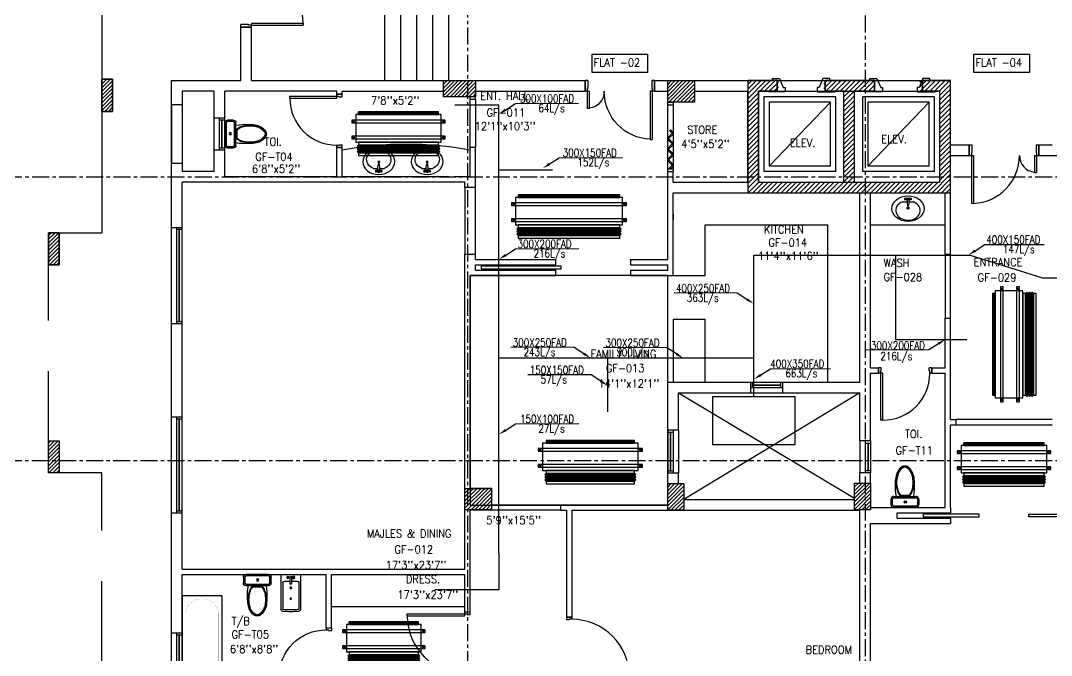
# Model space of a CAD drawing. Header units: millimetres. Extents: x -1288794 to 2153086, y -2701644 to -1335282.
# Drawn here: x 1250634 to 1269945, y -1504337 to -1492444 of the extents above; entities that cross this region are included whole.
import ezdxf

# ---------------------------------------------------------------- set-up
doc = ezdxf.new("R2010")
doc.units = ezdxf.units.MM
doc.header["$LTSCALE"] = 100
doc.linetypes.add('CENTER', pattern=[50.8, 31.75, -6.35, 6.35, -6.35])
doc.linetypes.add('DASHED2', pattern=[9.525, 6.35, -3.175])
for name, color, linetype in [('A-ANNO-TEXT', 8, 'Continuous'), ('A-DOOR', 4, 'Continuous'), ('A-FLOR-OVHD', 4, 'DASHED2'), ('A-FLOR-PFIX', 8, 'Continuous'), ('A-FLOR-SPCL', 8, 'Continuous'), ('A-GLAZ', 5, 'Continuous'), ('A-GRID', 253, 'CENTER'), ('A-WALL-FULL', 8, 'Continuous'), ('AC-FAD', 6, 'Continuous'), ('AC-FAD TEXT', 6, 'Continuous'), ('FCU-AC', 160, 'Continuous'), ('S-COL- HACT.', 9, 'Continuous'), ('S-COL.', 8, 'Continuous')]:
    doc.layers.add(name, color=color, linetype=linetype)
doc.styles.add('ROMANS', font='romans.shx', dxfattribs={"width": 0.8})
doc.styles.add('SIMPLEX', font='simplex.shx', dxfattribs={"width": 0.8})
pattern_1 = [(45, (2375513.17, -1109556.65), (-44.1941738, 44.1941738), [])]
pattern_2 = [(45, (2375513.17, -1109556.65), (-35.355339, 35.355339), [])]
pattern_3 = [(45, (1496053.173, -1509993.415), (-35.355339, 35.355339), [])]

# ---------------------------------------------------------------- blocks, each defined once
blk = doc.blocks.new('D-200-DOUBLE')
for p, q in [((40, 200), (40, 1170)), ((40, 1170), (80, 1170)), ((80, 200), (80, 1170)), ((1920, 200), (1920, 1170)), ((1920, 1170), (1960, 1170)), ((1960, 200), (1960, 1170)), ((80, 200), (0, 200)), ((0, 200), (0, 0)), ((40, 200), (40, 148)), ((1920, 200), (1960, 200)), ((2000, 200), (1960, 200)), ((1960, 200), (1960, 148)), ((2000, 200), (2000, 0)), ((50, 0), (0, 0)), ((40, 148), (50, 148)), ((50, 148), (50, 0)), ((1950, 148), (1950, 0)), ((1960, 148), (1950, 148)), ((2000, 0), (1950, 0))]:
    blk.add_line(p, q)
at = {"linetype": 'Continuous'}
for centre, start, end in [((73, 242), 357.4314, 89.5378), ((1927, 242), 90.4622, 182.5686)]:
    blk.add_arc(centre, 928, start, end, dxfattribs=at)
blk = doc.blocks.new('D-100-R1')
for p, q in [((-80, 980), (-80, 100)), ((-80, 980), (-40, 980)), ((-40, 980), (-40, 55)), ((-1000, 100), (-1000, 0)), ((-1000, 100), (-960, 100)), ((-960, 100), (-960, 55)), ((-960, 55), (-950, 55)), ((-950, 55), (-950, 0)), ((-80, 100), (0, 100)), ((-50, 55), (-50, 0)), ((-50, 55), (-40, 55)), ((-50, 0), (0, 0)), ((0, 100), (0, 0)), ((-1000, 0), (-950, 0))]:
    blk.add_line(p, q)
at = {"linetype": 'Continuous'}
blk.add_arc((-80, 100), 880, 90, 180, dxfattribs=at)
blk = doc.blocks.new('WC-1')
for p, q in [((-210, 0), (210, 0)), ((-260, -160), (-260, -50)), ((-235, -160), (-235, -50)), ((-210, -25), (210, -25)), ((210, -185), (-210, -185)), ((235, -50), (235, -160)), ((260, -50), (260, -160)), ((210, -210), (-210, -210)), ((91, -223), (-91, -223)), ((86, -235), (-86, -235))]:
    blk.add_line(p, q)
for radius in [22.1, 17.1]:
    blk.add_circle((-6, -107), radius)
for centre, radius, start, end in [((-210, -50), 50, 90, 180), ((-210, -160), 50, 180, 270), ((-210, -50), 25, 90, 180), ((-210, -160), 25, 180, 270), ((210, -50), 50, 360, 90), ((210, -50), 25, 360, 90), ((210, -160), 25, 270, 360), ((210, -160), 50, 270, 360), ((722, -383), 904, 168.9529, 184.0632), ((352, -470), 520, 166.4766, 180), ((352, -470), 507, 166.4766, 180), ((178, -428), 341, 149.8586, 166.4766), ((178, -428), 328, 149.8586, 166.4766), ((69, -365), 214, 138.4152, 149.8586), ((69, -365), 201, 139.9943, 149.8586), ((-69, -365), 201, 30.1414, 40.0057), ((-69, -365), 214, 30.1414, 41.5848), ((-178, -428), 328, 13.5234, 30.1414), ((-178, -428), 341, 13.5234, 30.1414), ((-352, -470), 507, 360, 13.5234), ((-352, -470), 520, 360, 13.5234), ((352, -470), 532, 177.5541, 180), ((352, -470), 532, 180, 193.5234), ((352, -470), 520, 180, 193.5234), ((352, -470), 507, 180, 193.5234), ((-352, -470), 507, 346.4766, 360), ((-352, -470), 520, 346.4766, 360), ((-352, -470), 532, 346.4766, 360), ((-352, -470), 532, 360, 2.4459), ((178, -512), 353, 193.5234, 210.1414), ((178, -512), 341, 193.5234, 210.1414), ((178, -512), 328, 193.5234, 210.1414), ((69, -575), 226, 210.1414, 234.4972), ((69, -575), 214, 210.1414, 234.4972), ((69, -575), 201, 210.1414, 234.4972), ((0, -672), 108, 234.4972, 270), ((0, -672), 95.9, 234.4972, 270), ((0, -672), 83.4, 234.4972, 270), ((0, -672), 83.4, 270, 305.5028), ((0, -672), 95.9, 270, 305.5028), ((0, -672), 108, 270, 305.5028), ((-69, -575), 201, 305.5028, 329.8586), ((-69, -575), 214, 305.5028, 329.8586), ((-69, -575), 226, 305.5028, 329.8586), ((-178, -512), 328, 329.8586, 346.4766), ((-178, -512), 341, 329.8586, 346.4766), ((-178, -512), 353, 329.8586, 346.4766)]:
    blk.add_arc(centre, radius, start, end)
at = {"linetype": 'Continuous', "ltscale": 50}
blk.add_arc((-722, -383), 904, 355.9368, 11.0471, dxfattribs=at)
blk = doc.blocks.new('D-130-R')
for p, q in [((1220, 200), (1220, 1100)), ((1220, 1100), (1260, 1100)), ((1260, 200), (1260, 1100)), ((80, 520), (40, 520)), ((40, 200), (40, 520)), ((80, 200), (80, 520)), ((0, 0), (0, 200)), ((80, 200), (0, 200)), ((40, 150), (40, 200)), ((1300, 200), (1220, 200)), ((1260, 150), (1260, 200)), ((1300, 0), (1300, 200)), ((50, 0), (0, 0)), ((50, 150), (40, 150)), ((50, 0), (50, 150)), ((1260, 150), (1250, 150)), ((1250, 0), (1250, 150)), ((1300, 0), (1250, 0))]:
    blk.add_line(p, q)
for centre, radius, start, end in [((1260, 200), 900, 92.5473, 180), ((40, 200), 320, 0, 82.8192)]:
    blk.add_arc(centre, radius, start, end)
blk = doc.blocks.new('BIDET-1')
for p, q in [((175, 0), (-175, 0)), ((-185, -10), (-185, -649)), ((-150, -155), (-150, -649)), ((-15, -125), (-120, -125)), ((-39, -59), (-69, -59)), ((-54, -44), (-54, -74)), ((-15, -54), (-15, -174)), ((15, -54), (15, -174)), ((120, -125), (15, -125)), ((39, -59), (69, -59)), ((54, -44), (54, -74)), ((150, -155), (150, -649)), ((185, -10), (185, -649)), ((12, -250), (-12, -250)), ((-9, -259), (9, -241)), ((-9, -241), (9, -259)), ((0, -238), (0, -262))]:
    blk.add_line(p, q)
for centre, radius in [((-54, -59), 25), ((-54, -59), 20), ((-54, -59), 15.2), ((-54, -59), 10.2), ((54, -59), 20), ((54, -59), 15.2), ((54, -59), 10.2), ((0, -250), 17.5), ((0, -250), 12.5), ((0, -457), 12.5), ((0, -457), 10)]:
    blk.add_circle(centre, radius)
for centre, radius, start, end in [((-175, -10), 10, 90, 180), ((175, -10), 10, 0, 90), ((-120, -155), 30, 90, 180), ((0, -54), 20, 318.5904, 221.4096), ((0, -54), 15, 0, 180), ((0, -174), 15, 180, 0), ((120, -155), 30, 0, 90), ((-140, -649), 45, 180, 265.2062), ((-140, -649), 10, 180, 265.2062), ((0, 1020), 1720, 265.2062, 274.7938), ((0, 1020), 1685, 265.2062, 274.7938), ((140, -649), 10, 274.7938, 0), ((140, -649), 45, 274.7938, 0)]:
    blk.add_arc(centre, radius, start, end)
blk = doc.blocks.new('D-120-R1')
for p, q in [((-80, 1180), (-40, 1180)), ((-80, 1180), (-80, 100)), ((-40, 1180), (-40, 55)), ((-1200, 100), (-1160, 100)), ((-1200, 100), (-1200, 0)), ((-1160, 100), (-1160, 55)), ((-1160, 55), (-1150, 55)), ((-1150, 55), (-1150, 0)), ((-80, 100), (0, 100)), ((-50, 55), (-40, 55)), ((-50, 55), (-50, 0)), ((-50, 0), (0, 0)), ((0, 100), (0, 0)), ((-1200, 0), (-1150, 0))]:
    blk.add_line(p, q)
at = {"linetype": 'Continuous'}
blk.add_arc((-80, 100), 1080, 90, 180, dxfattribs=at)
blk = doc.blocks.new('BT-2')
blk.add_lwpolyline([(0, 750), (1700, 750), (1700, 0), (0, 0)], close=True)
at = {"const_width": 2}
blk.add_lwpolyline([(60, 690), (1340, 690, -0.414214), (1640, 390), (1640, 360, -0.414214), (1340, 60), (60, 60)], format="xyb", close=True, dxfattribs=at)
blk.add_circle((125, 375), 31.9)
blk = doc.blocks.new('W-60')
for p, q in [((600, 100), (0, 100)), ((600, 0), (0, 0)), ((40, 0), (40, 100)), ((560, 100), (560, 0))]:
    blk.add_line(p, q)
at = {"linetype": 'Continuous'}
for p, q in [((560, 53), (40, 53)), ((560, 47), (40, 47))]:
    blk.add_line(p, q, dxfattribs=at)
blk = doc.blocks.new('W-180')
for p, q in [((1800, 100), (0, 100)), ((1800, 0), (0, 0)), ((40, 0), (40, 100)), ((1760, 100), (1760, 0))]:
    blk.add_line(p, q)
at = {"linetype": 'Continuous'}
for p, q in [((1760, 53), (40, 53)), ((1760, 47), (40, 47))]:
    blk.add_line(p, q, dxfattribs=at)
blk = doc.blocks.new('W-80')
for p, q in [((800, 100), (0, 100)), ((800, 0), (0, 0)), ((40, 0), (40, 100)), ((760, 100), (760, 0))]:
    blk.add_line(p, q)
at = {"linetype": 'Continuous'}
for p, q in [((760, 53), (40, 53)), ((760, 47), (40, 47))]:
    blk.add_line(p, q, dxfattribs=at)
blk = doc.blocks.new('LAV-2')
for p, q in [((-21, 393), (-55, 399)), ((-1, 363), (-1, 399)), ((53, 399), (20, 393)), ((-102, 330), (-23, 330)), ((-21, 369), (-55, 363)), ((-24, 385), (-49, 381)), ((-24, 377), (-49, 381)), ((-25, 381), (-13, 258)), ((-19, 381), (17, 381)), ((23, 381), (11, 257)), ((53, 363), (20, 369)), ((21, 329), (101, 329)), ((47, 381), (23, 385)), ((47, 381), (23, 376))]:
    blk.add_line(p, q)
for centre, radius in [((-1, 381), 24), ((-1, 381), 18), ((-1, 209), 18), ((-1, 209), 13.2)]:
    blk.add_circle(centre, radius)
blk.add_arc((-1, 257), 12, 179.8053, 359.8053)
for centre, major_axis, ratio in [((-1, 202), (-300, 1), 0.8), ((53, 381), (0.1, 18), 0.333333)]:
    blk.add_ellipse(centre, major_axis=major_axis, ratio=ratio)
at = {"extrusion": (0, 0, -1)}
blk.add_ellipse((-55, 381), major_axis=(0.1, 18), ratio=0.333333, dxfattribs=at)
blk.add_ellipse((-1, 166), major_axis=(-228, 1), ratio=0.8, start_param=5.174, end_param=10.533963)
for points, knots in [([(-55, 365), (-55, 366), (-55, 366), (-55, 366), (-55, 366), (-56, 367), (-56, 368), (-57, 370), (-57, 371), (-58, 374), (-58, 375), (-58, 379), (-58, 381), (-58, 386), (-58, 388), (-57, 392), (-57, 393), (-56, 394), (-56, 395), (-55, 396), (-55, 396), (-55, 396), (-55, 397), (-55, 397)], [3.378318, 3.378318, 3.378318, 3.378318, 3.519844, 3.519844, 3.66137, 3.66137, 3.925951, 3.925951, 4.190531, 4.190531, 4.455112, 4.455112, 4.86737, 4.86737, 5.279628, 5.279628, 5.565785, 5.565785, 5.785568, 5.785568, 5.957, 5.957, 6.04646, 6.04646, 6.04646, 6.04646]), ([(-55, 397), (-55, 397), (-54, 396), (-54, 396), (-54, 396), (-53, 395), (-53, 394), (-52, 392), (-52, 391), (-52, 388), (-51, 387), (-51, 383), (-51, 381), (-51, 376), (-52, 374), (-52, 370), (-53, 369), (-53, 368), (-54, 367), (-54, 366), (-54, 366), (-55, 366), (-55, 365), (-55, 365)], [0.236726, 0.236726, 0.236726, 0.236726, 0.378252, 0.378252, 0.519778, 0.519778, 0.784358, 0.784358, 1.048939, 1.048939, 1.313519, 1.313519, 1.725777, 1.725777, 2.138035, 2.138035, 2.424192, 2.424192, 2.643976, 2.643976, 2.815407, 2.815407, 2.904867, 2.904867, 2.904867, 2.904867]), ([(53, 396), (53, 396), (53, 396), (53, 396), (53, 395), (52, 394), (52, 394), (51, 392), (51, 390), (50, 388), (50, 386), (50, 383), (50, 380), (50, 376), (50, 373), (51, 370), (51, 369), (52, 367), (52, 367), (53, 366), (53, 365), (53, 365), (53, 365), (53, 365)], [0.236726, 0.236726, 0.236726, 0.236726, 0.378252, 0.378252, 0.519778, 0.519778, 0.784358, 0.784358, 1.048939, 1.048939, 1.313519, 1.313519, 1.725777, 1.725777, 2.138035, 2.138035, 2.424192, 2.424192, 2.643976, 2.643976, 2.815407, 2.815407, 2.904867, 2.904867, 2.904867, 2.904867]), ([(53, 365), (53, 365), (53, 365), (54, 366), (54, 366), (55, 367), (55, 368), (56, 370), (56, 371), (56, 373), (57, 375), (57, 379), (57, 381), (57, 386), (56, 388), (56, 391), (55, 392), (55, 394), (54, 395), (54, 396), (54, 396), (54, 396), (53, 396), (53, 396)], [3.378318, 3.378318, 3.378318, 3.378318, 3.519844, 3.519844, 3.66137, 3.66137, 3.925951, 3.925951, 4.190531, 4.190531, 4.455112, 4.455112, 4.86737, 4.86737, 5.279628, 5.279628, 5.565785, 5.565785, 5.785568, 5.785568, 5.957, 5.957, 6.04646, 6.04646, 6.04646, 6.04646])]:
    blk.add_open_spline(points, degree=3, knots=knots)
blk = doc.blocks.new('fcu 3.5 tr')
at = {"layer": 'FCU-AC'}
h = blk.add_hatch(dxfattribs=at)
h.set_pattern_fill('NET', color=3)
h.paths.add_polyline_path([(100970, -1580238), (99070, -1580238), (99070, -1580288), (100970, -1580288)])
at = {"layer": 'FCU-AC', "color": 1}
for p, q in [((100970, -1579475), (99070, -1579475)), ((99070, -1579475), (99070, -1579525)), ((100970, -1579525), (100970, -1579475)), ((99070, -1579525), (100970, -1579525)), ((100970, -1579675), (99070, -1579675)), ((99070, -1579675), (99070, -1579725)), ((100970, -1579725), (100970, -1579675)), ((99070, -1579725), (100970, -1579725))]:
    blk.add_line(p, q, dxfattribs=at)
at = {"layer": 'FCU-AC'}
for p, q in [((99045, -1579550), (99070, -1579525)), ((100995, -1579550), (99045, -1579550)), ((99045, -1579550), (99070, -1579575)), ((99045, -1579600), (99070, -1579575)), ((100995, -1579600), (99045, -1579600)), ((99045, -1579600), (99070, -1579625)), ((99045, -1579650), (99070, -1579625)), ((100995, -1579650), (99045, -1579650)), ((99045, -1579650), (99070, -1579675)), ((100970, -1579525), (99070, -1579525)), ((100970, -1579575), (99070, -1579575)), ((100970, -1579575), (99070, -1579575)), ((100970, -1579625), (99070, -1579625)), ((100970, -1579625), (99070, -1579625)), ((100995, -1579550), (100970, -1579525)), ((100995, -1579550), (100970, -1579575)), ((100995, -1579600), (100970, -1579575)), ((100995, -1579600), (100970, -1579625)), ((100995, -1579650), (100970, -1579625)), ((100995, -1579650), (100970, -1579675))]:
    blk.add_line(p, q, dxfattribs=at)
at = {"layer": 'FCU-AC', "color": 6}
for points in [[(98945, -1579838), (101095, -1579838), (101095, -1579788), (98945, -1579788)], [(98945, -1580138), (101095, -1580138), (101095, -1580088), (98945, -1580088)]]:
    blk.add_lwpolyline(points, close=True, dxfattribs=at)
at = {"layer": 'FCU-AC'}
blk.add_lwpolyline([(99020, -1580238), (101020, -1580238), (101020, -1579725), (99020, -1579725)], close=True, dxfattribs=at)
at = {"layer": 'FCU-AC', "color": 3}
blk.add_lwpolyline([(99070, -1580288), (100970, -1580288), (100970, -1580238), (99070, -1580238)], close=True, dxfattribs=at)
at = {"layer": 'FCU-AC', "color": 6}
for centre in [(98982, -1579813), (101057, -1579813), (98982, -1580113), (101057, -1580113)]:
    blk.add_circle(centre, 12.5, dxfattribs=at)
blk = doc.blocks.new('fcu 2 tr')
h = blk.add_hatch()
h.set_pattern_fill('NET', color=3)
h.paths.add_polyline_path([(80954, -1588493), (79654, -1588493), (79654, -1588543), (80954, -1588543)])
at = {"layer": 'FCU-AC'}
for p, q in [((79654, -1587780), (79629, -1587805)), ((80954, -1587780), (79654, -1587780)), ((80954, -1587780), (80979, -1587805)), ((80979, -1587805), (79629, -1587805)), ((79654, -1587830), (79629, -1587805)), ((79654, -1587830), (79629, -1587855)), ((80979, -1587855), (79629, -1587855)), ((79654, -1587880), (79629, -1587855)), ((79654, -1587880), (79629, -1587905)), ((80979, -1587905), (79629, -1587905)), ((79654, -1587930), (79629, -1587905)), ((80954, -1587830), (79654, -1587830)), ((80954, -1587830), (79654, -1587830)), ((80954, -1587880), (79654, -1587880)), ((80954, -1587880), (79654, -1587880)), ((80954, -1587830), (80979, -1587805)), ((80954, -1587830), (80979, -1587855)), ((80954, -1587880), (80979, -1587855)), ((80954, -1587880), (80979, -1587905)), ((80954, -1587930), (80979, -1587905))]:
    blk.add_line(p, q, dxfattribs=at)
at = {"layer": 'FCU-AC', "color": 1}
for p, q in [((80954, -1587730), (79654, -1587730)), ((79654, -1587730), (79654, -1587780)), ((79654, -1587780), (80954, -1587780)), ((80954, -1587780), (80954, -1587730)), ((80954, -1587930), (79654, -1587930)), ((79654, -1587930), (79654, -1587980)), ((79654, -1587980), (80954, -1587980)), ((80954, -1587980), (80954, -1587930))]:
    blk.add_line(p, q, dxfattribs=at)
at = {"layer": 'FCU-AC'}
blk.add_lwpolyline([(79604, -1588493), (81004, -1588493), (81004, -1587980), (79604, -1587980)], close=True, dxfattribs=at)
at = {"layer": 'FCU-AC', "color": 6}
for points in [[(79529, -1588093), (81079, -1588093), (81079, -1588043), (79529, -1588043)], [(79529, -1588393), (81079, -1588393), (81079, -1588343), (79529, -1588343)]]:
    blk.add_lwpolyline(points, close=True, dxfattribs=at)
at = {"layer": 'FCU-AC', "color": 3}
blk.add_lwpolyline([(79654, -1588543), (80954, -1588543), (80954, -1588493), (79654, -1588493)], close=True, dxfattribs=at)
at = {"layer": 'FCU-AC', "color": 6}
for centre in [(79566, -1588068), (81041, -1588068), (79566, -1588368), (81041, -1588368)]:
    blk.add_circle(centre, 12.5, dxfattribs=at)
blk = doc.blocks.new('fcu 2.5 tr')
h = blk.add_hatch()
h.set_pattern_fill('NET', color=3)
h.paths.add_polyline_path([(83172, -1587743), (81672, -1587743), (81672, -1587793), (83172, -1587793)])
at = {"layer": 'FCU-AC'}
for p, q in [((81672, -1587030), (81647, -1587055)), ((83172, -1587030), (81672, -1587030)), ((83197, -1587055), (83172, -1587030)), ((83197, -1587055), (81647, -1587055)), ((81672, -1587080), (81647, -1587055)), ((81672, -1587080), (81647, -1587105)), ((83197, -1587105), (81647, -1587105)), ((81672, -1587130), (81647, -1587105)), ((81672, -1587130), (81647, -1587155)), ((83197, -1587155), (81647, -1587155)), ((81672, -1587180), (81647, -1587155)), ((83172, -1587080), (81672, -1587080)), ((83172, -1587080), (81672, -1587080)), ((83172, -1587130), (81672, -1587130)), ((83172, -1587130), (81672, -1587130)), ((83197, -1587055), (83172, -1587080)), ((83197, -1587105), (83172, -1587080)), ((83197, -1587105), (83172, -1587130)), ((83197, -1587155), (83172, -1587130)), ((83197, -1587155), (83172, -1587180))]:
    blk.add_line(p, q, dxfattribs=at)
at = {"layer": 'FCU-AC', "color": 1}
for p, q in [((83172, -1586980), (81672, -1586980)), ((81672, -1586980), (81672, -1587030)), ((81672, -1587030), (83172, -1587030)), ((83172, -1587030), (83172, -1586980)), ((83172, -1587180), (81672, -1587180)), ((81672, -1587180), (81672, -1587230)), ((83172, -1587230), (83172, -1587180)), ((81672, -1587230), (83172, -1587230))]:
    blk.add_line(p, q, dxfattribs=at)
at = {"layer": 'FCU-AC', "color": 6}
for points in [[(81547, -1587343), (83297, -1587343), (83297, -1587293), (81547, -1587293)], [(81547, -1587643), (83297, -1587643), (83297, -1587593), (81547, -1587593)]]:
    blk.add_lwpolyline(points, close=True, dxfattribs=at)
at = {"layer": 'FCU-AC'}
blk.add_lwpolyline([(81622, -1587743), (83222, -1587743), (83222, -1587230), (81622, -1587230)], close=True, dxfattribs=at)
at = {"layer": 'FCU-AC', "color": 3}
blk.add_lwpolyline([(81672, -1587793), (83172, -1587793), (83172, -1587743), (81672, -1587743)], close=True, dxfattribs=at)
at = {"layer": 'FCU-AC', "color": 6}
for centre in [(81584, -1587318), (83259, -1587318), (81584, -1587618), (83259, -1587618)]:
    blk.add_circle(centre, 12.5, dxfattribs=at)
blk = doc.blocks.new('fcu 3 tr')
h = blk.add_hatch()
h.set_pattern_fill('NET', color=3)
h.paths.add_polyline_path([(86304, -1585367), (84654, -1585367), (84654, -1585417), (86304, -1585417)])
at = {"layer": 'FCU-AC'}
for p, q in [((84654, -1584654), (84629, -1584679)), ((86329, -1584679), (84629, -1584679)), ((84654, -1584704), (84629, -1584679)), ((84654, -1584704), (84629, -1584729)), ((86304, -1584654), (84654, -1584654)), ((86304, -1584704), (84654, -1584704)), ((86304, -1584704), (84654, -1584704)), ((86304, -1584654), (86329, -1584679)), ((86304, -1584704), (86329, -1584679)), ((86304, -1584704), (86329, -1584729)), ((86329, -1584729), (84629, -1584729)), ((84654, -1584754), (84629, -1584729)), ((84654, -1584754), (84629, -1584779)), ((86329, -1584779), (84629, -1584779)), ((84654, -1584804), (84629, -1584779)), ((86304, -1584754), (84654, -1584754)), ((86304, -1584754), (84654, -1584754)), ((86304, -1584754), (86329, -1584729)), ((86304, -1584754), (86329, -1584779)), ((86304, -1584804), (86329, -1584779))]:
    blk.add_line(p, q, dxfattribs=at)
at = {"layer": 'FCU-AC', "color": 1}
for p, q in [((86304, -1584604), (84654, -1584604)), ((84654, -1584604), (84654, -1584654)), ((84654, -1584654), (86304, -1584654)), ((86304, -1584654), (86304, -1584604)), ((86304, -1584804), (84654, -1584804)), ((84654, -1584804), (84654, -1584854)), ((84654, -1584854), (86304, -1584854)), ((86304, -1584854), (86304, -1584804))]:
    blk.add_line(p, q, dxfattribs=at)
at = {"layer": 'FCU-AC'}
blk.add_lwpolyline([(84584, -1585367), (86374, -1585367), (86374, -1584854), (84584, -1584854)], close=True, dxfattribs=at)
at = {"layer": 'FCU-AC', "color": 6}
for points in [[(84504, -1584967), (86454, -1584967), (86454, -1584917), (84504, -1584917)], [(84504, -1585267), (86454, -1585267), (86454, -1585217), (84504, -1585217)]]:
    blk.add_lwpolyline(points, close=True, dxfattribs=at)
at = {"layer": 'FCU-AC', "color": 3}
blk.add_lwpolyline([(84654, -1585417), (86304, -1585417), (86304, -1585367), (84654, -1585367)], close=True, dxfattribs=at)
at = {"layer": 'FCU-AC', "color": 6}
for centre in [(84544, -1584942), (86414, -1584942), (84544, -1585242), (86414, -1585242)]:
    blk.add_circle(centre, 12.5, dxfattribs=at)

msp = doc.modelspace()

# ---------------------------------------------------------------- hatches: boundary and pattern name
at = {"layer": 'S-COL- HACT.', "linetype": 'Continuous', "ltscale": 3}
h = msp.add_hatch(dxfattribs=at)
h.set_pattern_fill('ANSI31', color=256, scale=400, style=0)
h.set_pattern_definition(pattern_2)
h.paths.add_polyline_path([(1252158, -1493543.6), (1252158, -1494143.6), (1252358, -1494143.6), (1252358, -1493543.6)])
h = msp.add_hatch(dxfattribs=at)
h.set_pattern_fill('ANSI31', color=256, scale=400, style=0)
h.set_pattern_definition(pattern_3)
h.paths.add_polyline_path([(1259158, -1493568.6), (1258558, -1493568.6), (1258558, -1493868.6), (1259158, -1493868.6)])
h = msp.add_hatch(dxfattribs=at)
h.set_pattern_fill('ANSI31', color=256, scale=400, style=0)
h.set_pattern_definition(pattern_2)
h.paths.add_polyline_path([(1262758, -1493568.6), (1263258, -1493568.6), (1263258, -1493968.6), (1262758, -1493968.6)])
h = msp.add_hatch(dxfattribs=at)
h.set_pattern_fill('ANSI31', color=256, scale=500, style=0)
h.set_pattern_definition(pattern_1)
h.paths.add_polyline_path([(1266258, -1493768.6), (1266633, -1493768.6), (1266633, -1493568.6), (1265683, -1493568.6), (1265683, -1493768.6), (1266058, -1493768.6), (1266058, -1495468.6), (1264458, -1495468.6), (1264458, -1493768.6), (1264833, -1493768.6), (1264833, -1493568.6), (1264258, -1493568.6), (1264258, -1495668.6), (1268058, -1495668.6), (1268058, -1493568.6), (1267483, -1493568.6), (1267483, -1493768.6), (1267858, -1493768.6), (1267858, -1495468.6), (1266258, -1495468.6)])
h = msp.add_hatch(dxfattribs=at)
h.set_pattern_fill('ANSI31', color=256, scale=500, style=0)
h.set_pattern_definition(pattern_1)
h.paths.add_polyline_path([(1266258, -1493768.6), (1266633, -1493768.6), (1266633, -1493568.6), (1265683, -1493568.6), (1265683, -1493768.6), (1266058, -1493768.6), (1266058, -1495468.6), (1264458, -1495468.6), (1264458, -1493768.6), (1264833, -1493768.6), (1264833, -1493568.6), (1264258, -1493568.6), (1264258, -1495668.6), (1268058, -1495668.6), (1268058, -1493568.6), (1267483, -1493568.6), (1267483, -1493768.6), (1267858, -1493768.6), (1267858, -1495468.6), (1266258, -1495468.6)])
h = msp.add_hatch(dxfattribs=at)
h.set_pattern_fill('ANSI31', color=256, scale=400, style=0)
h.set_pattern_definition(pattern_2)
h.paths.add_polyline_path([(1251158, -1496418.6), (1251158, -1497018.6), (1251358, -1497018.6), (1251358, -1496418.6)])
h = msp.add_hatch(dxfattribs=at)
h.set_pattern_fill('ANSI31', color=256, scale=400, style=0)
h.set_pattern_definition(pattern_2)
h.paths.add_polyline_path([(1251158, -1500918.6), (1251158, -1500318.6), (1251358, -1500318.6), (1251358, -1500918.6)])
h = msp.add_hatch(dxfattribs=at)
h.set_pattern_fill('ANSI31', color=256, scale=400, style=0)
h.set_pattern_definition(pattern_3)
h.paths.add_polyline_path([(1259458, -1501208.6), (1258958, -1501208.6), (1258958, -1501608.6), (1259458, -1501608.6)])
h = msp.add_hatch(dxfattribs=at)
h.set_pattern_fill('ANSI31', color=256, scale=400, style=0)
h.set_pattern_definition([(45, (2375563.17, -1109556.65), (-35.355339, 35.355339), [])])
h.paths.add_polyline_path([(1262758, -1501618.6), (1262758, -1501118.6), (1263058, -1501118.6), (1263058, -1501618.6)])
h = msp.add_hatch(dxfattribs=at)
h.set_pattern_fill('ANSI31', color=256, scale=400, style=0)
h.set_pattern_definition([(45, (2375463.17, -1109546.65), (-35.355339, 35.355339), [])])
h.paths.add_polyline_path([(1266258, -1501608.6), (1266258, -1501108.6), (1266558, -1501108.6), (1266558, -1501608.6)])

# ---------------------------------------------------------------- linework, layer by layer
at = {"layer": 'A-ANNO-TEXT', "color": 5}
for points in [[(1261339, -1493070.7), (1262381.3, -1493070.7), (1262381.3, -1493413.2), (1261339, -1493413.2)], [(1268493.9, -1493070.7), (1269536.2, -1493070.7), (1269536.2, -1493413.2), (1268493.9, -1493413.2)]]:
    msp.add_lwpolyline(points, close=True, dxfattribs=at)
at = {"layer": 'A-DOOR', "ltscale": 3}
for p, q in [((1262758, -1495268.6), (1262758, -1493968.6)), ((1262758, -1494018.6), (1262858, -1494018.6)), ((1262858, -1493968.6), (1262858, -1495268.6)), ((1262758, -1495218.6), (1262858, -1495218.6))]:
    msp.add_line(p, q, dxfattribs=at)
for points in [[(1262843.8, -1494554.5), (1262793.8, -1494504.5), (1262808, -1494490.4), (1262858, -1494540.4), (1262843.8, -1494554.5)], [(1262843.8, -1494554.5), (1262758, -1494640.4), (1262772.1, -1494654.5), (1262858, -1494568.6), (1262843.8, -1494554.5)], [(1262843.8, -1494754.5), (1262758, -1494668.6), (1262772.1, -1494654.5), (1262858, -1494740.4), (1262843.8, -1494754.5)], [(1262843.8, -1494754.5), (1262758, -1494840.4), (1262772.1, -1494854.5), (1262858, -1494768.6), (1262843.8, -1494754.5)], [(1262843.8, -1494954.5), (1262758, -1494868.6), (1262772.1, -1494854.5), (1262858, -1494940.4), (1262843.8, -1494954.5)], [(1262843.8, -1494954.5), (1262758, -1495040.4), (1262772.1, -1495054.5), (1262858, -1494968.6), (1262843.8, -1494954.5)], [(1262843.8, -1495154.5), (1262758, -1495068.6), (1262772.1, -1495054.5), (1262858, -1495140.4), (1262843.8, -1495154.5)], [(1262843.8, -1495154.5), (1262793.8, -1495204.5), (1262808, -1495218.6), (1262858, -1495168.6), (1262843.8, -1495154.5)], [(1259260.9, -1497043.6), (1259260.9, -1497093.6), (1260760.9, -1497093.6), (1260760.9, -1497043.6), (1259260.9, -1497043.6)], [(1267542, -1501693.6), (1267542, -1501743.6), (1268592, -1501743.6), (1268592, -1501693.6), (1267542, -1501693.6)], [(1270574, -1501693.6), (1270574, -1501743.6), (1269524, -1501743.6), (1269524, -1501693.6), (1270574, -1501693.6)]]:
    msp.add_lwpolyline(points, dxfattribs=at)
at = {"layer": 'A-FLOR-OVHD', "linetype": 'Continuous', "ltscale": 3}
for p, q in [((1252158, -1486718.6), (1252158, -1496418.6)), ((1252158, -1486718.6), (1252158, -1496418.6)), ((1259058, -1494818.6), (1259058, -1493918.6)), ((1259158, -1493918.6), (1259158, -1494818.6)), ((1258958, -1495568.6), (1258958, -1496818.6)), ((1259158, -1496818.6), (1259158, -1495568.6)), ((1251158, -1496418.6), (1252158, -1496418.6)), ((1251158, -1496418.6), (1252158, -1496418.6)), ((1267958, -1496818.6), (1267958, -1498018.6)), ((1268058, -1498018.6), (1268058, -1496818.6)), ((1269958, -1499918.6), (1268158, -1499918.6)), ((1268158, -1500018.6), (1269958, -1500018.6)), ((1259458, -1501518.6), (1260758, -1501518.6)), ((1260758, -1501618.6), (1259458, -1501618.6))]:
    msp.add_line(p, q, dxfattribs=at)
at = {"layer": 'A-FLOR-OVHD', "ltscale": 3}
msp.add_lwpolyline([(1279158, -1509268.6), (1279158, -1510568.6), (1266358, -1510568.6), (1266358, -1509268.6), (1265058, -1509268.6), (1265058, -1510568.6), (1260758, -1510568.6), (1260758, -1510168.6), (1259158, -1510168.6), (1259158, -1510568.6), (1252158, -1510568.6), (1252158, -1500918.6), (1251158, -1500918.6), (1251158, -1496418.6)], dxfattribs=at)
msp.add_lwpolyline([(1279158, -1509268.6), (1279158, -1510568.6), (1266358, -1510568.6), (1266358, -1509268.6), (1265058, -1509268.6), (1265058, -1510568.6), (1260758, -1510568.6), (1260758, -1510168.6), (1259158, -1510168.6), (1259158, -1510568.6), (1252158, -1510568.6), (1252158, -1500918.6), (1251158, -1500918.6), (1251158, -1496418.6)], dxfattribs=at)
at = {"layer": 'A-FLOR-PFIX', "ltscale": 3}
for p, q in [((1264808, -1493568.6), (1265708, -1493568.6)), ((1266633, -1493568.6), (1267533, -1493568.6))]:
    msp.add_line(p, q, dxfattribs=at)
at = {"layer": 'A-FLOR-SPCL', "ltscale": 3}
for p, q in [((1257458, -1493568.6), (1257458, -1491568.6)), ((1257758, -1493568.6), (1257758, -1491568.6)), ((1258058, -1493568.6), (1258058, -1491568.6)), ((1258358, -1493568.6), (1258358, -1491568.6)), ((1258658, -1493568.6), (1258658, -1491568.6)), ((1263458, -1497218.6), (1263458, -1496268.6)), ((1263458, -1496268.6), (1265758, -1496268.6)), ((1265758, -1499218.6), (1265758, -1496268.6)), ((1266558, -1496268.6), (1267958, -1496268.6)), ((1262858, -1497218.6), (1263458, -1497218.6)), ((1262858, -1498038.6), (1262858, -1499218.6)), ((1262858, -1498038.6), (1263458, -1498038.6)), ((1263458, -1499218.6), (1263458, -1498038.6)), ((1262958, -1499418.6), (1266258, -1501389.2)), ((1266358, -1499418.6), (1263058, -1501418.6)), ((1256458, -1503418.6), (1258958, -1503418.6))]:
    msp.add_line(p, q, dxfattribs=at)
at = {"layer": 'A-FLOR-SPCL', "ltscale": 50}
for p, q in [((1264721.9, -1493530.3), (1264851.4, -1493530.3)), ((1264721.9, -1493568.6), (1264721.9, -1493530.3)), ((1264851.4, -1493530.3), (1264922.6, -1493694.3)), ((1265664.6, -1493530.3), (1265593.4, -1493694.3)), ((1265794, -1493530.3), (1265664.6, -1493530.3)), ((1265794, -1493568.6), (1265794, -1493530.3)), ((1266546.9, -1493530.3), (1266676.4, -1493530.3)), ((1266546.9, -1493568.6), (1266546.9, -1493530.3)), ((1266676.4, -1493530.3), (1266747.6, -1493694.3)), ((1267539.6, -1493530.3), (1267468.4, -1493694.3)), ((1267669, -1493530.3), (1267539.6, -1493530.3)), ((1267669, -1493568.6), (1267669, -1493530.3)), ((1264922.6, -1493694.3), (1264958, -1493694.3)), ((1264958, -1493694.3), (1264958, -1493778.6)), ((1265558, -1493694.3), (1265558, -1493778.6)), ((1265593.4, -1493694.3), (1265558, -1493694.3)), ((1266747.6, -1493694.3), (1266783, -1493694.3)), ((1266783, -1493694.3), (1266783, -1493778.6)), ((1267433, -1493694.3), (1267433, -1493778.6)), ((1267468.4, -1493694.3), (1267433, -1493694.3)), ((1264646.9, -1493778.6), (1264646.9, -1493768.6)), ((1264958, -1493778.6), (1264646.9, -1493778.6)), ((1265558, -1493778.6), (1265894, -1493778.6)), ((1265894, -1493778.6), (1265894, -1493768.6)), ((1266471.9, -1493778.6), (1266471.9, -1493768.6)), ((1266783, -1493778.6), (1266471.9, -1493778.6)), ((1267433, -1493778.6), (1267769, -1493778.6)), ((1267769, -1493778.6), (1267769, -1493768.6))]:
    msp.add_line(p, q, dxfattribs=at)
at = {"layer": 'A-FLOR-SPCL'}
for p, q in [((1264558, -1493868.6), (1264558, -1495268.6)), ((1265908, -1493868.6), (1264558, -1493868.6)), ((1264808, -1493768.6), (1265708, -1493768.6)), ((1265708, -1493768.6), (1265858, -1493768.6)), ((1265908, -1495268.6), (1265908, -1493868.6)), ((1266408, -1493868.6), (1266408, -1495268.6)), ((1267758, -1493868.6), (1266408, -1493868.6)), ((1266633, -1493768.6), (1267533, -1493768.6)), ((1267533, -1493768.6), (1267733, -1493768.6)), ((1267758, -1495268.6), (1267758, -1493868.6)), ((1264658, -1493968.6), (1264658, -1495168.6)), ((1265808, -1493968.6), (1264658, -1493968.6)), ((1264658, -1495168.6), (1265808, -1493968.6)), ((1265808, -1495168.6), (1265808, -1493968.6)), ((1266508, -1493968.6), (1266508, -1495168.6)), ((1267658, -1493968.6), (1266508, -1493968.6)), ((1266508, -1495168.6), (1267658, -1493968.6)), ((1267658, -1495168.6), (1267658, -1493968.6)), ((1265908, -1495268.6), (1264558, -1495268.6)), ((1265808, -1495168.6), (1264658, -1495168.6)), ((1267758, -1495268.6), (1266408, -1495268.6)), ((1267658, -1495168.6), (1266508, -1495168.6))]:
    msp.add_line(p, q, dxfattribs=at)
at = {"layer": 'A-FLOR-SPCL', "ltscale": 3}
msp.add_lwpolyline([(1262758, -1497218.6), (1259058, -1497218.6), (1259058, -1501521.3), (1262758, -1501521.3)], close=True, dxfattribs=at)
msp.add_arc((1257858, -1501493), 6732.1, 79.7322, 100.2678, dxfattribs=at)
at = {"layer": 'A-GLAZ', "ltscale": 3}
for p, q in [((1253458, -1494018.6), (1253458, -1495118.6)), ((1253658, -1494018.6), (1253658, -1495118.6)), ((1254258, -1494868.6), (1254258, -1494268.6)), ((1253458, -1498118.6), (1253458, -1496318.6)), ((1264308, -1499418.6), (1264908, -1499418.6)), ((1253458, -1501668.6), (1253458, -1499868.6)), ((1262958, -1500118.6), (1262958, -1500918.6)), ((1266358, -1500318.6), (1266358, -1500918.6)), ((1253458, -1504518.6), (1253458, -1503918.6))]:
    msp.add_line(p, q, dxfattribs=at)
at = {"layer": 'A-GRID', "ltscale": 0.1}
for p, q in [((1259008, -1465142.6), (1259008, -1513277)), ((1266458, -1466442.6), (1266458, -1514577)), ((1241704.6, -1495368.6), (1285244.2, -1495368.6)), ((1241702.2, -1500687.6), (1285241.8, -1500687.6))]:
    msp.add_line(p, q, dxfattribs=at)
at = {"layer": 'A-WALL-FULL', "ltscale": 3}
for p, q in [((1254758, -1493568.6), (1254758, -1492568.6)), ((1254758, -1492568.6), (1254958, -1492568.6)), ((1254758, -1493568.6), (1254758, -1492568.6)), ((1254758, -1492568.6), (1254958, -1492568.6)), ((1254958, -1493568.6), (1254958, -1492568.6)), ((1254958, -1493568.6), (1254958, -1492568.6)), ((1252158, -1494143.6, 0), (1252158, -1493543.6, 0)), ((1252158, -1493543.6, 0), (1252358, -1493543.6, 0)), ((1252358, -1493543.6, 0), (1252358, -1494143.6, 0)), ((1253458, -1496318.6), (1253458, -1493568.6)), ((1253458, -1493568.6), (1254758, -1493568.6)), ((1253458, -1494018.6), (1253458, -1493568.6)), ((1254958, -1493568.6), (1258558, -1493568.6)), ((1259158, -1493568.6), (1261208, -1493568.6)), ((1261208, -1493768.6), (1261208, -1493568.6)), ((1262508, -1493568.6), (1264733, -1493568.6)), ((1262508, -1493768.6), (1262508, -1493568.6)), ((1262608, -1493568.6), (1262958, -1493568.6)), ((1264808, -1493568.6), (1264808, -1493568.6)), ((1264808, -1493768.6), (1264808, -1493568.6)), ((1265708, -1493568.6), (1266633, -1493568.6)), ((1265708, -1493768.6), (1265708, -1493568.6)), ((1265758, -1493568.6), (1266633, -1493568.6)), ((1266633, -1493768.6), (1266633, -1493568.6)), ((1267533, -1493768.6), (1267533, -1493568.6)), ((1267533, -1493568.6), (1268058, -1493568.6)), ((1268058, -1494768.6), (1268058, -1493568.6)), ((1253658, -1493768.6), (1253658, -1494018.6)), ((1254258, -1493768.6), (1253658, -1493768.6)), ((1254258, -1494268.6), (1254258, -1493768.6)), ((1256558, -1493768.6), (1254458, -1493768.6)), ((1254458, -1494268.6), (1254458, -1493768.6)), ((1256558, -1493818.6), (1256558, -1493768.6)), ((1256658, -1493818.6), (1256558, -1493818.6)), ((1256658, -1493818.6), (1256658, -1493768.6)), ((1256658, -1493768.6), (1258558, -1493768.6)), ((1259158, -1493918.6), (1259058, -1493918.6)), ((1259158, -1493768.6), (1261208, -1493768.6)), ((1259158, -1493918.6), (1259158, -1493768.6)), ((1262508, -1493768.6), (1262758, -1493768.6)), ((1262608, -1493768.6), (1262758, -1493768.6)), ((1262758, -1493968.6), (1262758, -1493768.6)), ((1262758, -1493968.6), (1262758, -1493768.6)), ((1263258, -1493768.6), (1264258, -1493768.6)), ((1264258, -1495468.6), (1264258, -1493768.6)), ((1264458, -1495468.6), (1264458, -1493768.6)), ((1264458, -1493768.6), (1264808, -1493768.6)), ((1265708, -1493768.6), (1266158, -1493768.6)), ((1266158, -1493768.6), (1266633, -1493768.6)), ((1267533, -1493768.6), (1267833, -1493768.6)), ((1267858, -1495468.6), (1267858, -1493768.6)), ((1267858, -1495468.6), (1267858, -1493768.6)), ((1253658, -1494018.6), (1253458, -1494018.6)), ((1262758, -1493968.6), (1262858, -1493968.6)), ((1252358, -1494143.6, 0), (1252158, -1494143.6, 0)), ((1254458, -1494268.6), (1254258, -1494268.6)), ((1254458, -1494868.6), (1254258, -1494868.6)), ((1254258, -1495268.6), (1254258, -1494868.6)), ((1254458, -1495368.6), (1254458, -1494868.6)), ((1256558, -1495368.6), (1256558, -1494818.6)), ((1256658, -1494818.6), (1256558, -1494818.6)), ((1256658, -1495368.6), (1256658, -1494818.6)), ((1259158, -1494818.6), (1259058, -1494818.6)), ((1259058, -1495368.6), (1259058, -1494818.6)), ((1259158, -1495568.6), (1259158, -1494818.6)), ((1268058, -1494768.6), (1268408, -1494768.6)), ((1268408, -1494968.6), (1268408, -1494768.6)), ((1269708, -1494768.6), (1269958, -1494768.6)), ((1269708, -1494968.6), (1269708, -1494768.6)), ((1268058, -1494968.6), (1268408, -1494968.6)), ((1268058, -1496818.6), (1268058, -1494968.6)), ((1269708, -1494968.6), (1270058, -1494968.6)), ((1253658, -1495118.6), (1253458, -1495118.6)), ((1253658, -1495118.6), (1253658, -1495268.6)), ((1254258, -1495268.6), (1253658, -1495268.6)), ((1262758, -1495268.6), (1262858, -1495268.6)), ((1262758, -1496918.6), (1262758, -1495268.6)), ((1262858, -1495468.6), (1262858, -1495268.6)), ((1253658, -1496318.6), (1253658, -1495468.6)), ((1258958, -1495468.6), (1253658, -1495468.6)), ((1256558, -1495368.6), (1254458, -1495368.6)), ((1258658, -1495368.6), (1256658, -1495368.6)), ((1259058, -1495368.6), (1258758, -1495368.6)), ((1258958, -1495568.6), (1258958, -1495468.6)), ((1262858, -1495468.6), (1264258, -1495468.6)), ((1264458, -1495468.6), (1267858, -1495468.6)), ((1259158, -1495568.6), (1258958, -1495568.6)), ((1262858, -1495668.6), (1266358, -1495668.6)), ((1262858, -1497218.6), (1262858, -1495668.6)), ((1266358, -1499218.6), (1266358, -1495668.6)), ((1266558, -1495668.6), (1267958, -1495668.6)), ((1266558, -1498950.6), (1266558, -1495668.6)), ((1267958, -1496818.6), (1267958, -1495668.6)), ((1262858, -1496068.6), (1262858, -1496168.6)), ((1266358, -1499218.6), (1266358, -1496068.6)), ((1251158, -1497018.6, 0), (1251158, -1496418.6)), ((1251158, -1496418.6), (1251358, -1496418.6, 0)), ((1251358, -1496418.6, 0), (1251358, -1497018.6, 0)), ((1253458, -1496318.6), (1253658, -1496318.6)), ((1258958, -1502718.6), (1258958, -1496818.6)), ((1258958, -1496818.6), (1259158, -1496818.6)), ((1259158, -1496918.6), (1259158, -1496818.6)), ((1267958, -1496818.6), (1268058, -1496818.6)), ((1251358, -1497018.6, 0), (1251158, -1497018.6, 0)), ((1259158, -1496918.6), (1260658, -1496918.6)), ((1259158, -1497018.6), (1260658, -1497018.6)), ((1259158, -1497118.6), (1259158, -1497018.6)), ((1260658, -1496918.6), (1260658, -1497018.6)), ((1262058, -1496918.6), (1262058, -1497018.6)), ((1262058, -1496918.6), (1262758, -1496918.6)), ((1262058, -1497018.6), (1262758, -1497018.6)), ((1262758, -1497118.6), (1262758, -1497018.6)), ((1259058, -1501208.6), (1259058, -1497218.6)), ((1259058, -1497218.6), (1260658, -1497218.6)), ((1259158, -1497118.6), (1260658, -1497118.6)), ((1260658, -1497118.6), (1260658, -1497218.6)), ((1262058, -1497118.6), (1262058, -1497218.6)), ((1262058, -1497118.6), (1262758, -1497118.6)), ((1262058, -1497218.6), (1262858, -1497218.6)), ((1253458, -1499868.6), (1253458, -1498118.6)), ((1253458, -1498118.6), (1253658, -1498118.6)), ((1253658, -1499868.6), (1253658, -1498118.6)), ((1267958, -1498018.6), (1268058, -1498018.6)), ((1267958, -1498950.6), (1267958, -1498018.6)), ((1267958, -1498018.6), (1268058, -1498018.6)), ((1268058, -1499918.6), (1268058, -1498018.6)), ((1266558, -1498950.6), (1266708, -1498950.6)), ((1266708, -1498950.6), (1266708, -1499050.6)), ((1267708, -1498950.6), (1267958, -1498950.6)), ((1267708, -1498950.6), (1267708, -1499050.6)), ((1266558, -1499050.6), (1266708, -1499050.6)), ((1266558, -1500318.6), (1266558, -1499050.6)), ((1267708, -1499050.6), (1267958, -1499050.6)), ((1267958, -1501568.6), (1267958, -1499050.6)), ((1262758, -1499218.6), (1264308, -1499218.6)), ((1262758, -1500118.6), (1262758, -1499218.6)), ((1264308, -1499218.6), (1264308, -1499418.6)), ((1264908, -1499218.6), (1264908, -1499418.6)), ((1264908, -1499218.6), (1266358, -1499218.6)), ((1262958, -1499418.6), (1264308, -1499418.6)), ((1262958, -1500118.6), (1262958, -1499418.6)), ((1264908, -1499418.6), (1266358, -1499418.6)), ((1266358, -1500318.6), (1266358, -1499418.6)), ((1253458, -1499868.6), (1253658, -1499868.6)), ((1268058, -1499918.6), (1268158, -1499918.6)), ((1268158, -1499918.6), (1268158, -1500018.6)), ((1262958, -1500118.6), (1262758, -1500118.6)), ((1268058, -1501568.6), (1268058, -1500018.6)), ((1268058, -1500018.6), (1268158, -1500018.6)), ((1251158, -1500918.6), (1251158, -1500318.6, 0)), ((1251158, -1500318.6, 0), (1251358, -1500318.6)), ((1251358, -1500318.6), (1251358, -1500918.6)), ((1266558, -1500318.6), (1266358, -1500318.6)), ((1251358, -1500918.6), (1251158, -1500918.6)), ((1262758, -1501118.6), (1262758, -1500918.6)), ((1262758, -1500918.6), (1262958, -1500918.6)), ((1262958, -1501118.6), (1262958, -1500918.6)), ((1266358, -1501108.6), (1266358, -1500918.6)), ((1266558, -1500918.6), (1266358, -1500918.6)), ((1266558, -1501118.6), (1266558, -1500918.6)), ((1263058, -1501418.6), (1266258, -1501418.6)), ((1253458, -1502918.6), (1253458, -1501668.6)), ((1253458, -1501668.6), (1253658, -1501668.6)), ((1253658, -1502718.6), (1253658, -1501668.6)), ((1259058, -1503518.6), (1259058, -1501608.6)), ((1260758, -1501618.6), (1260708, -1501618.6)), ((1260758, -1501518.6), (1262758, -1501518.6)), ((1260758, -1501618.6), (1260758, -1501518.6)), ((1260858, -1501618.6), (1260858, -1503618.6)), ((1260958, -1501618.6), (1266358, -1501618.6)), ((1260958, -1501618.6), (1260958, -1503618.6)), ((1266358, -1504718.6), (1266358, -1501618.6)), ((1266558, -1501568.6), (1267958, -1501568.6)), ((1267058, -1501668.6), (1268058, -1501668.6)), ((1267058, -1501768.6), (1267058, -1501668.6)), ((1268058, -1501568.6), (1268058, -1501668.6)), ((1267058, -1501768.6), (1268058, -1501768.6)), ((1268058, -1501768.6), (1268058, -1501868.6)), ((1266558, -1501868.6), (1268058, -1501868.6)), ((1266558, -1508768.6), (1266558, -1501868.6)), ((1253658, -1502718.6), (1258958, -1502718.6)), ((1253658, -1502818.6), (1256358, -1502818.6)), ((1253658, -1503918.6), (1253658, -1502818.6)), ((1256358, -1503818.6), (1256358, -1502818.6)), ((1256458, -1503818.6), (1256458, -1502818.6)), ((1256458, -1502818.6), (1258958, -1502818.6)), ((1258958, -1503518.6), (1258958, -1502818.6)), ((1253458, -1502918.6), (1253458, -1502918.6)), ((1253458, -1503918.6), (1253458, -1502918.6)), ((1258958, -1503518.6), (1259058, -1503518.6)), ((1260858, -1503618.6), (1260958, -1503618.6)), ((1253658, -1503918.6), (1253458, -1503918.6)), ((1256358, -1503818.6), (1256458, -1503818.6))]:
    msp.add_line(p, q, dxfattribs=at)
at = {"layer": 'A-WALL-FULL', "linetype": 'Continuous', "ltscale": 3}
for p, q in [((1259058, -1493918.6), (1259058, -1493868.6)), ((1259458, -1501208.6), (1259058, -1501208.6)), ((1262758, -1501518.6), (1262758, -1501118.6)), ((1262758, -1501118.6), (1262758, -1501118.6)), ((1262958, -1501118.6), (1263058, -1501118.6)), ((1263058, -1501118.6), (1263058, -1501418.6)), ((1266258, -1501418.6), (1266258, -1501108.6)), ((1266258, -1501108.6), (1266358, -1501108.6)), ((1266558, -1501118.6), (1266558, -1501118.6)), ((1266558, -1501118.6), (1266558, -1501568.6)), ((1259058, -1501608.6), (1259458, -1501608.6)), ((1260758, -1501618.6), (1260858, -1501618.6))]:
    msp.add_line(p, q, dxfattribs=at)
at = {"layer": 'A-WALL-FULL'}
msp.add_line((1267858, -1493768.6), (1267533, -1493768.6), dxfattribs=at)
msp.add_line((1267858, -1493768.6), (1267533, -1493768.6), dxfattribs=at)
at = {"layer": 'A-WALL-FULL', "linetype": 'Continuous', "ltscale": 3}
for points in [[(1251158, -1496418.6), (1251358, -1496418.6), (1251358, -1497018.6), (1251158, -1497018.6)], [(1251158, -1500318.6), (1251358, -1500318.6), (1251358, -1500918.6), (1251158, -1500918.6)]]:
    msp.add_lwpolyline(points, close=True, dxfattribs=at)
at = {"layer": 'AC-FAD'}
for p, q in [((1259595.7, -1494026.3), (1258771.7, -1494026.3)), ((1259595.7, -1502418.6), (1259595.7, -1494026.3)), ((1259595.7, -1495239.1), (1260598, -1495239.1)), ((1264373, -1499495.3), (1264373, -1496840.3)), ((1264373, -1496840.3), (1268422.8, -1496840.3)), ((1267025.3, -1496840.3), (1267025.3, -1498416.4)), ((1268422.8, -1496840.3), (1269776.7, -1497265.5)), ((1269776.7, -1497265.5), (1273658, -1497265.5)), ((1267025.3, -1498416.4), (1268364.2, -1498416.4)), ((1264373, -1498769.7), (1259595.7, -1498769.7)), ((1261630.2, -1498769.7), (1261630.2, -1499771.9)), ((1259595.7, -1502418.6), (1259595.7, -1503110.4)), ((1259595.7, -1503110.4), (1258395.9, -1503110.4))]:
    msp.add_line(p, q, dxfattribs=at)
msp.add_lwpolyline([(1263598.5, -1500385.2), (1265147.4, -1500385.2), (1265147.4, -1499495.3), (1263598.5, -1499495.3)], close=True, dxfattribs=at)
at = {"layer": 'AC-FAD TEXT'}
for points in [[(1259721.7, -1494113.7), (1259903.8, -1493997.9), (1261088.8, -1493992.6)], [(1260544.7, -1495129.5), (1260726.8, -1495013.6), (1261911.9, -1495008.3)], [(1268515.3, -1496756.8), (1268697.4, -1496640.9), (1269812, -1496635.6)], [(1259722.2, -1496835.7), (1259904.3, -1496719.9), (1261089.4, -1496714.5)], [(1264242.7, -1497667.1), (1264060.6, -1497551.3), (1262875.5, -1497546)], [(1261184.7, -1498684.2), (1261002.6, -1498568.4), (1259817.6, -1498563)], [(1262922.1, -1498689.2), (1262740.1, -1498573.4), (1261555, -1498568.1)], [(1267831.4, -1498496.9), (1267649.3, -1498612.7), (1266464.3, -1498618.1)], [(1264499.5, -1499082.2), (1264681.6, -1498966.4), (1265808.5, -1498961.3)], [(1261503.6, -1499198.8), (1261321.5, -1499082.9), (1260136.5, -1499077.6)], [(1259722.2, -1500116), (1259904.3, -1500000.2), (1261089.4, -1499994.9)]]:
    msp.add_lwpolyline(points, dxfattribs=at)
for points in [[(1259708.3, -1494092.6), (1259595.1, -1494194.2), (1259735.1, -1494134.8)], [(1260531.3, -1495108.4), (1260418.2, -1495210), (1260558.2, -1495150.6)], [(1259708.8, -1496814.6), (1259595.7, -1496916.2), (1259735.7, -1496856.8)], [(1268501.9, -1496735.7), (1268388.8, -1496837.3), (1268528.8, -1496777.9)], [(1264256.1, -1497646), (1264369.2, -1497747.6), (1264229.2, -1497688.2)], [(1267844.8, -1498518), (1267958, -1498416.4), (1267818, -1498475.8)], [(1261198.1, -1498663.1), (1261311.3, -1498764.7), (1261171.3, -1498705.3)], [(1262935.5, -1498668.1), (1263048.7, -1498769.7), (1262908.7, -1498710.3)], [(1264486.1, -1499061.1), (1264373, -1499162.8), (1264512.9, -1499103.3)], [(1261517, -1499177.7), (1261630.2, -1499279.3), (1261490.2, -1499219.9)], [(1259708.8, -1500094.9), (1259595.7, -1500196.6), (1259735.7, -1500137.1)]]:
    msp.add_solid(points, dxfattribs=at)
at = {"layer": 'S-COL.', "linetype": 'Continuous', "ltscale": 3}
for p, q in [((1264808, -1493568.6), (1264258, -1493568.6)), ((1264258, -1493568.6), (1264258, -1495668.6)), ((1264808, -1493568.6), (1264808, -1493768.6)), ((1266633, -1493568.6), (1265708, -1493568.6)), ((1265708, -1493568.6), (1265708, -1493768.6)), ((1266633, -1493568.6), (1266633, -1493768.6)), ((1268058, -1493568.6), (1267533, -1493568.6)), ((1267533, -1493568.6), (1267533, -1493768.6)), ((1268058, -1495668.6), (1268058, -1493568.6)), ((1264808, -1493768.6), (1264458, -1493768.6)), ((1264458, -1493768.6), (1264458, -1495468.6)), ((1266058, -1493768.6), (1265708, -1493768.6)), ((1266058, -1495468.6), (1266058, -1493768.6)), ((1266633, -1493768.6), (1266258, -1493768.6)), ((1266258, -1495468.6), (1266258, -1493768.6)), ((1267858, -1493768.6), (1267533, -1493768.6)), ((1267858, -1495468.6), (1267858, -1493768.6)), ((1264458, -1495468.6), (1266058, -1495468.6)), ((1266258, -1495468.6), (1267858, -1495468.6)), ((1264258, -1495668.6), (1268058, -1495668.6))]:
    msp.add_line(p, q, dxfattribs=at)
at = {"layer": 'S-COL.', "linetype": 'Continuous', "ltscale": 3, "elevation": 0}
msp.add_lwpolyline([(1252158, -1493543.6), (1252158, -1494143.6), (1252358, -1494143.6), (1252358, -1493543.6)], close=True, dxfattribs=at)
msp.add_lwpolyline([(1252158, -1493543.6), (1252158, -1494143.6), (1252358, -1494143.6), (1252358, -1493543.6)], close=True, dxfattribs=at)
at = {"layer": 'S-COL.', "linetype": 'Continuous', "ltscale": 3}
for points in [[(1258558, -1493568.6), (1259158, -1493568.6), (1259158, -1493868.6), (1258558, -1493868.6)], [(1262758, -1493568.6), (1263258, -1493568.6), (1263258, -1493968.6), (1262758, -1493968.6)], [(1251158, -1496418.6), (1251158, -1497018.6), (1251358, -1497018.6), (1251358, -1496418.6)], [(1251158, -1496418.6), (1251158, -1497018.6), (1251358, -1497018.6), (1251358, -1496418.6)], [(1251158, -1496418.6), (1251158, -1497018.6), (1251358, -1497018.6), (1251358, -1496418.6)], [(1251158, -1500918.6), (1251158, -1500318.6), (1251358, -1500318.6), (1251358, -1500918.6)], [(1251158, -1500918.6), (1251158, -1500318.6), (1251358, -1500318.6), (1251358, -1500918.6)], [(1251158, -1500918.6), (1251158, -1500318.6), (1251358, -1500318.6), (1251358, -1500918.6)], [(1259458, -1501608.6), (1258958, -1501608.6), (1258958, -1501208.6), (1259458, -1501208.6)], [(1262758, -1501618.6), (1262758, -1501118.6), (1263058, -1501118.6), (1263058, -1501618.6)], [(1262758, -1501618.6), (1262758, -1501118.6), (1263058, -1501118.6), (1263058, -1501618.6)], [(1266258, -1501608.6), (1266258, -1501108.6), (1266558, -1501108.6), (1266558, -1501608.6)], [(1266258, -1501608.6), (1266258, -1501108.6), (1266558, -1501108.6), (1266558, -1501608.6)]]:
    msp.add_lwpolyline(points, close=True, dxfattribs=at)

# ---------------------------------------------------------------- block references
at = {"layer": 'A-DOOR', "ltscale": 3}
for name, p, rotation in [('D-200-DOUBLE', (1254758, -1490568.6), 270), ('D-100-R1', (1256658, -1493818.6), 90), ('D-130-R', (1269708, -1494768.6), 180), ('D-100-R1', (1266708, -1498950.6), 180), ('D-120-R1', (1259058, -1503518.6), 90), ('D-120-R1', (1260858, -1504818.6), 270)]:
    msp.add_blockref(name, p, dxfattribs=dict(at, rotation=rotation))
at = {"layer": 'A-DOOR', "ltscale": 3, "xscale": -1}
for name, p, rotation in [('D-130-R', (1261208, -1493568.6), 180), ('D-100-R1', (1256458, -1504818.6), 90)]:
    msp.add_blockref(name, p, dxfattribs=dict(at, rotation=rotation))
at = {"layer": 'A-FLOR-PFIX', "ltscale": 3, "xscale": -1}
for name, p, rotation in [('WC-1', (1254458, -1494568.6), 90), ('LAV-2', (1257345.3, -1494884.9), 180), ('LAV-2', (1258252.2, -1494884.9), 180), ('BT-2', (1253658, -1504918.6), 270)]:
    msp.add_blockref(name, p, dxfattribs=dict(at, rotation=rotation))
at = {"layer": 'A-FLOR-PFIX', "ltscale": 3}
msp.add_blockref('LAV-2', (1267260, -1496167.2), dxfattribs=at)
at = {"layer": 'A-FLOR-PFIX', "ltscale": 3, "rotation": 180}
msp.add_blockref('WC-1', (1267200.7, -1501568.6), dxfattribs=at)
at = {"layer": 'A-FLOR-PFIX', "ltscale": 3, "xscale": -1}
for name, p in [('WC-1', (1255066.9, -1502818.6)), ('BIDET-1', (1255695, -1502818.6))]:
    msp.add_blockref(name, p, dxfattribs=at)
at = {"layer": 'A-GLAZ', "ltscale": 3, "xscale": -1}
for name, p, rotation in [('W-60', (1254458, -1494268.6), 90), ('W-180', (1253658, -1496318.6), 90), ('W-180', (1253658, -1499868.6), 90), ('W-80', (1262758, -1500918.6), 270), ('W-60', (1253658, -1503918.6), 90)]:
    msp.add_blockref(name, p, dxfattribs=dict(at, rotation=rotation))
at = {"layer": 'A-GLAZ', "ltscale": 3}
for p, rotation in [((1264908, -1499218.6), 180), ((1266558, -1500918.6), 90)]:
    msp.add_blockref('W-60', p, dxfattribs=dict(at, rotation=rotation))
at = {"layer": 'FCU-AC', "color": 3}
for name, p, rotation in [('fcu 2.5 tr', (1340135, -3081948.7), 180), ('fcu 3.5 tr', (1360927.5, -3075993.7), 180), ('fcu 3.5 tr', (2849133, -1398489.1), 270), ('fcu 3 tr', (1346786.6, -3085725.1), 180), ('fcu 2.5 tr', (1351479.5, -3088148.7), 180)]:
    msp.add_blockref(name, p, dxfattribs=dict(at, rotation=rotation))
at = {"layer": 'FCU-AC', "rotation": 180}
msp.add_blockref('fcu 2 tr', (1337743.9, -3092248.6), dxfattribs=at)

# ---------------------------------------------------------------- texts
at = {"layer": 'A-ANNO-TEXT', "color": 5, "style": 'ROMANS', "width": 0.9}
for s, p in [('FLAT -02', (1261367.7, -1493305.1)), ('FLAT -04', (1268522.6, -1493305.1))]:
    msp.add_text(s, height=150, dxfattribs=at).set_placement(p)
at = {"layer": 'A-ANNO-TEXT', "style": 'ROMANS', "width": 0.9}
for s, p in [("7'8''x5'2''", (1257199.9, -1494015.6)), ('ENT. HALL', (1259247.2, -1493929.9)), ('GF-011', (1259363.1, -1494242.2)), ("12'1''x10'3''", (1259142.6, -1494496.6)), ('STORE', (1263121.3, -1494563.5)), ('TOI.', (1255203.1, -1494788.2)), ("4'5''x5'2''", (1263011.6, -1494829.8)), ('ELEV.', (1265045.3, -1494810.1)), ('ELEV.', (1266757.8, -1494738)), ('GF-T04', (1255031.2, -1495070)), ("6'8''x5'2''", (1254968.2, -1495295.7)), ('KITCHEN', (1264561, -1496430.2)), ('GF-014', (1264644.3, -1496676.3)), ("11'4''x11'6''", (1264449, -1496928.6)), ('WASH', (1266800.5, -1497058)), ('ENTRANCE', (1268489.8, -1497042.2)), ('GF-028', (1266800.5, -1497322.3)), ('GF-029', (1268565.5, -1497332)), ('FAMILY LIVING', (1261311.3, -1498764.7)), ('GF-013', (1261598, -1499030.7)), ("14'1''x12'1''", (1261460.6, -1499318.6)), ('TOI.', (1267203.5, -1500263)), ('GF-T11', (1267025.4, -1500571.2)), ("5'9''x15'5''", (1259359.9, -1501878.8)), ('MAJLES & DINING', (1257121.9, -1502129.5)), ('GF-012', (1257637.5, -1502425.6)), ("17'3''x23'7''", (1257473.5, -1502718.6)), ('DRESS.', (1257850.7, -1502981.8)), ("17'3''x23'7''", (1257694.1, -1503274)), ('T/B', (1254586.7, -1503768.8)), ('GF-T05', (1254586.7, -1504019.3)), ("6'8''x8'8''", (1254556.1, -1504292.6)), ('BEDROOM', (1265341.8, -1504304.5))]:
    msp.add_text(s, height=150, dxfattribs=at).set_placement(p)
at = {"layer": 'AC-FAD TEXT', "style": 'SIMPLEX', "width": 0.8}
for s, p in [('300X100FAD', (1259989.8, -1493979.7)), ('64L/s', (1260335, -1494157)), ('300X150FAD', (1260790, -1494995.4)), ('152L/s', (1261066.6, -1495172.7)), ('300X200FAD', (1259944.6, -1496701.6)), ('400X150FAD', (1268726.3, -1496622.7)), ('147L/s', (1269037.2, -1496800)), ('216L/s', (1260244.1, -1496879)), ('400X250FAD', (1262911.7, -1497533.1)), ('363L/s', (1263115.1, -1497710.4)), ('300X250FAD', (1259853.7, -1498550.1)), ('243L/s', (1260057.1, -1498727.5)), ('300X250FAD', (1261591.2, -1498555.2)), ('300L/s', (1261794.6, -1498732.5)), ('300X200FAD', (1266564, -1498606.8)), ('216L/s', (1266742.6, -1498804.7)), ('150X150FAD', (1260172.7, -1499064.7)), ('400X350FAD', (1264678.8, -1498948.2)), ('663L/s', (1264962.7, -1499125.5)), ('57L/s', (1260376, -1499242)), ('150X100FAD', (1259990.3, -1499982)), ('27L/s', (1260335.5, -1500159.3))]:
    msp.add_text(s, height=150, dxfattribs=at).set_placement(p)

doc.saveas('drawing.dxf')
